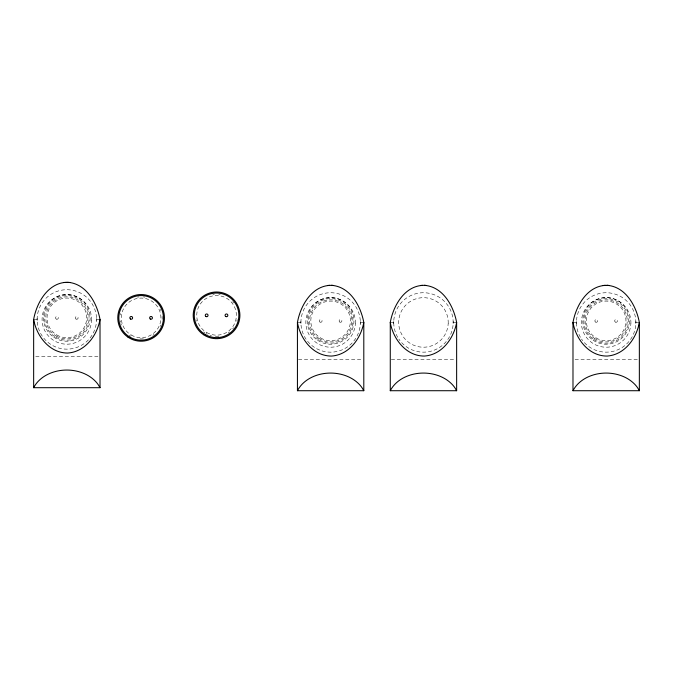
<?xml version="1.0" encoding="UTF-8"?>
<svg xmlns="http://www.w3.org/2000/svg" width="673" height="673" viewBox="0 0 673 673"><rect width="100%" height="100%" fill="white"/><g stroke="black" fill="none" stroke-linecap="round" stroke-linejoin="round"><path stroke-width="0.5" stroke-dasharray="3.37 2.52" d="M33.65 319.431L37.133 319.431M96.533 319.431L100.016 319.431M297.432 322.451L300.915 322.451M360.316 322.451L363.799 322.451M390.273 322.451L393.755 322.451M453.156 322.451L456.639 322.451M572.984 322.451L576.467 322.451M635.867 322.451L639.35 322.451M35.728 356.581L97.947 356.581M298.467 359.601L362.764 359.601M391.307 359.601L455.604 359.601M575.053 359.601L638.315 359.601M635.867 321.416L635.867 323.486M576.467 321.416L576.467 323.486M453.156 321.416L453.156 323.486M393.755 321.416L393.755 323.486M360.316 321.416L360.316 323.486A29.721 29.721 0 0 1 314.863 347.655A29.721 29.721 0 0 1 316.663 296.213A29.721 29.721 0 0 1 360.316 323.486M300.915 321.416L300.915 323.486M96.533 318.396L96.533 320.466A29.721 29.721 0 0 1 51.089 344.635A29.721 29.721 0 0 1 52.881 293.192A29.721 29.721 0 0 1 96.533 320.466M37.133 318.396L37.133 320.466M397.718 337.308A29.721 29.721 0 0 1 422.762 292.738A29.721 29.721 0 0 1 449.858 336.096A29.721 29.721 0 0 1 398.82 339.066M580.429 337.308A29.721 29.721 0 0 1 605.473 292.738A29.721 29.721 0 0 1 632.561 336.096A29.721 29.721 0 0 1 581.531 339.066M237.148 319.717A21.048 21.048 0 0 1 236.795 321.147M233.59 327.717A21.048 21.048 0 0 1 232.681 328.87M229.518 331.932A21.048 21.048 0 0 1 228.332 332.79M218.759 336.273A21.048 21.048 0 0 1 212.904 336.071M211.465 335.768A21.048 21.048 0 0 1 210.052 335.364M207.334 334.262A21.048 21.048 0 0 1 206.031 333.572M204.785 332.79A21.048 21.048 0 0 1 203.599 331.932M196.323 321.147A21.048 21.048 0 0 1 195.969 319.717M212.904 294.614A21.048 21.048 0 0 1 214.359 294.404M218.759 294.404A21.048 21.048 0 0 1 220.214 294.614M232.681 301.807A21.048 21.048 0 0 1 233.59 302.968M162.126 316.394A21.048 21.048 0 0 1 162.126 319.33M160.906 325.059A21.048 21.048 0 0 1 160.359 326.422M154.092 334.447A21.048 21.048 0 0 1 152.897 335.314M143.332 338.797A21.048 21.048 0 0 1 137.477 338.595M130.604 336.096A21.048 21.048 0 0 1 129.359 335.314M121.35 325.059A21.048 21.048 0 0 1 120.896 323.663M120.543 322.241A21.048 21.048 0 0 1 120.282 320.794M120.282 314.93A21.048 21.048 0 0 1 120.543 313.483M137.477 297.13A21.048 21.048 0 0 1 138.932 296.928M143.332 296.928A21.048 21.048 0 0 1 144.788 297.13M160.359 309.302A21.048 21.048 0 0 1 160.906 310.665M630.912 323.318L630.912 321.585A24.766 24.766 0 0 0 606.163 297.685A24.766 24.766 0 0 0 581.413 321.585L581.413 323.318A24.766 24.766 0 0 0 606.163 347.218A24.766 24.766 0 0 0 630.912 323.318M448.201 323.318L448.201 321.585A24.766 24.766 0 0 0 423.452 297.685A24.766 24.766 0 0 0 398.702 321.585L398.702 323.318A24.766 24.766 0 0 0 423.452 347.218A24.766 24.766 0 0 0 448.201 323.318M355.361 323.318L355.361 321.585A24.766 24.766 0 0 0 330.611 297.685A24.766 24.766 0 0 0 305.862 321.585L305.862 323.318A24.766 24.766 0 0 0 330.611 347.218A24.766 24.766 0 0 0 355.361 323.318M91.587 320.298L91.587 318.565A24.766 24.766 0 0 0 66.837 294.665A24.766 24.766 0 0 0 42.088 318.565L42.088 320.298A24.766 24.766 0 0 0 66.837 344.197A24.766 24.766 0 0 0 91.587 320.298M319.978 322.056A1.38 1.38 0 0 0 322.089 320.928A1.38 1.38 0 0 0 320.062 319.667A1.38 1.38 0 0 0 319.978 322.056M317.563 340.235A23.336 23.336 0 0 0 353.897 322.51A23.336 23.336 0 0 0 320.382 299.906A23.336 23.336 0 0 0 317.563 340.235M319.473 340.185A22.285 22.285 0 0 0 352.904 320.886A22.285 22.285 0 0 0 319.473 301.58A22.285 22.285 0 0 0 319.473 340.185M320.71 338.039A19.811 19.811 0 0 0 350.423 320.886A19.811 19.811 0 0 0 320.71 303.725A19.811 19.811 0 0 0 320.71 338.039M339.789 322.056A1.38 1.38 0 0 0 341.901 320.928A1.38 1.38 0 0 0 339.873 319.667A1.38 1.38 0 0 0 339.789 322.056M318.842 338.334A21.048 21.048 0 0 0 351.617 322.35A21.048 21.048 0 0 0 321.391 301.967A21.048 21.048 0 0 0 318.842 338.334M595.529 322.056A1.38 1.38 0 0 0 597.641 320.928A1.38 1.38 0 0 0 595.613 319.667A1.38 1.38 0 0 0 595.529 322.056M593.115 340.235A23.336 23.336 0 0 0 629.448 322.51A23.336 23.336 0 0 0 595.933 299.906A23.336 23.336 0 0 0 593.115 340.235M593.704 339.36A22.285 22.285 0 0 0 628.397 322.434A22.285 22.285 0 0 0 596.396 300.848A22.285 22.285 0 0 0 593.704 339.36M596.261 338.039A19.811 19.811 0 0 0 625.974 320.886A19.811 19.811 0 0 0 596.261 303.725A19.811 19.811 0 0 0 596.261 338.039M615.341 322.056A1.38 1.38 0 0 0 617.452 320.928A1.38 1.38 0 0 0 615.425 319.667A1.38 1.38 0 0 0 615.341 322.056M594.394 338.334A21.048 21.048 0 0 0 627.16 322.35A21.048 21.048 0 0 0 596.934 301.967A21.048 21.048 0 0 0 594.394 338.334M56.196 319.036A1.38 1.38 0 0 0 58.307 317.908A1.38 1.38 0 0 0 56.28 316.647A1.38 1.38 0 0 0 56.196 319.036M53.781 337.215A23.336 23.336 0 0 0 90.115 319.49A23.336 23.336 0 0 0 56.608 296.886A23.336 23.336 0 0 0 53.781 337.215M55.691 337.165A22.285 22.285 0 0 0 89.122 317.866A22.285 22.285 0 0 0 55.691 298.56A22.285 22.285 0 0 0 55.691 337.165M56.927 335.019A19.811 19.811 0 0 0 86.649 317.866A19.811 19.811 0 0 0 56.927 300.705A19.811 19.811 0 0 0 56.927 335.019M76.007 319.036A1.38 1.38 0 0 0 78.118 317.908A1.38 1.38 0 0 0 76.091 316.647A1.38 1.38 0 0 0 76.007 319.036M56.313 336.096A21.048 21.048 0 0 0 87.885 317.866A21.048 21.048 0 0 0 56.313 299.636A21.048 21.048 0 0 0 56.313 336.096M206.653 332.496A19.811 19.811 0 0 0 236.374 315.343A19.811 19.811 0 0 0 206.653 298.181A19.811 19.811 0 0 0 206.653 332.496M131.227 335.019A19.811 19.811 0 0 0 160.94 317.866A19.811 19.811 0 0 0 131.227 300.705A19.811 19.811 0 0 0 131.227 335.019"/><path stroke-width="1.01" d="M33.65 319.431C36.695 302.404 48.321 282.155 67.822 282.281C86.38 283.754 96.954 302.934 100.016 319.431L100.016 387.698L33.65 387.698L33.65 319.431C36.569 336.121 49.566 353.182 67.78 353.039C85.193 351.844 97.105 335.575 100.016 319.431M297.432 322.451C300.478 305.441 312.104 285.15 331.604 285.327C350.162 286.74 360.736 305.971 363.799 322.451L363.799 390.719L297.432 390.719L297.432 322.451C300.343 339.142 313.349 356.202 331.562 356.059C348.976 354.864 360.888 338.595 363.799 322.451M390.273 322.451C393.318 305.441 404.944 285.15 424.444 285.327C443.002 286.74 453.577 305.971 456.639 322.451L456.639 390.719L390.273 390.719L390.273 322.451C393.183 339.142 406.189 356.202 424.402 356.059C441.816 354.864 453.728 338.595 456.639 322.451M572.984 322.451C576.029 305.441 587.655 285.15 607.155 285.327C625.713 286.74 636.288 305.971 639.35 322.451L639.35 390.719L572.984 390.719L572.984 322.451C575.895 339.142 588.892 356.202 607.113 356.059C624.527 354.864 636.439 338.595 639.35 322.451M33.65 387.698C39.387 376.661 51.998 370.857 64.002 370.142A12.358 3.306 0 0 1 69.672 370.142C79.153 370.747 88.718 374.331 95.406 381.246A190.198 50.879 0 0 1 98.3 384.813L100.016 387.698M297.432 390.719C303.17 379.673 315.772 373.877 327.776 373.162A12.358 3.306 0 0 1 333.455 373.162C342.936 373.767 352.501 377.351 359.189 384.266A190.198 50.879 0 0 1 362.082 387.833L363.799 390.719M390.273 390.719C396.01 379.673 408.612 373.877 420.617 373.162A12.358 3.306 0 0 1 426.295 373.162C435.776 373.767 445.341 377.351 452.029 384.266A190.198 50.879 0 0 1 454.923 387.833L456.639 390.719M572.984 390.719C578.721 379.673 591.323 373.877 603.328 373.162A12.358 3.306 0 0 1 608.998 373.162C618.487 373.767 628.052 377.351 634.74 384.266A190.198 50.879 0 0 1 637.634 387.833L639.35 390.719M63.876 282.475L69.799 282.475M327.65 285.495L329.627 285.327M420.49 285.495L422.467 285.327M603.201 285.495L605.178 285.327M607.155 285.302L609.124 285.495M424.444 285.302L426.421 285.495M331.604 285.302L333.581 285.495M205.921 316.512A1.38 1.38 0 0 0 208.033 315.393A1.38 1.38 0 0 0 206.005 314.123A1.38 1.38 0 0 0 205.921 316.512M203.507 334.691A23.336 23.336 0 0 0 239.84 316.966A23.336 23.336 0 0 0 206.325 294.362A23.336 23.336 0 0 0 203.507 334.691M225.733 316.512A1.38 1.38 0 0 0 227.844 315.393A1.38 1.38 0 0 0 225.817 314.123A1.38 1.38 0 0 0 225.733 316.512M205.416 334.641A22.285 22.285 0 0 0 238.848 315.343A22.285 22.285 0 0 0 205.416 296.036A22.285 22.285 0 0 0 205.416 334.641M130.486 319.036A1.38 1.38 0 0 0 132.606 317.908A1.38 1.38 0 0 0 130.57 316.647A1.38 1.38 0 0 0 130.486 319.036M128.08 337.215A23.336 23.336 0 0 0 164.405 319.49A23.336 23.336 0 0 0 130.899 296.886A23.336 23.336 0 0 0 128.08 337.215M150.306 319.036A1.38 1.38 0 0 0 152.418 317.908A1.38 1.38 0 0 0 150.382 316.647A1.38 1.38 0 0 0 150.306 319.036M129.982 337.165A22.285 22.285 0 0 0 163.413 317.866A22.285 22.285 0 0 0 129.982 298.56A22.285 22.285 0 0 0 129.982 337.165"/></g></svg>
